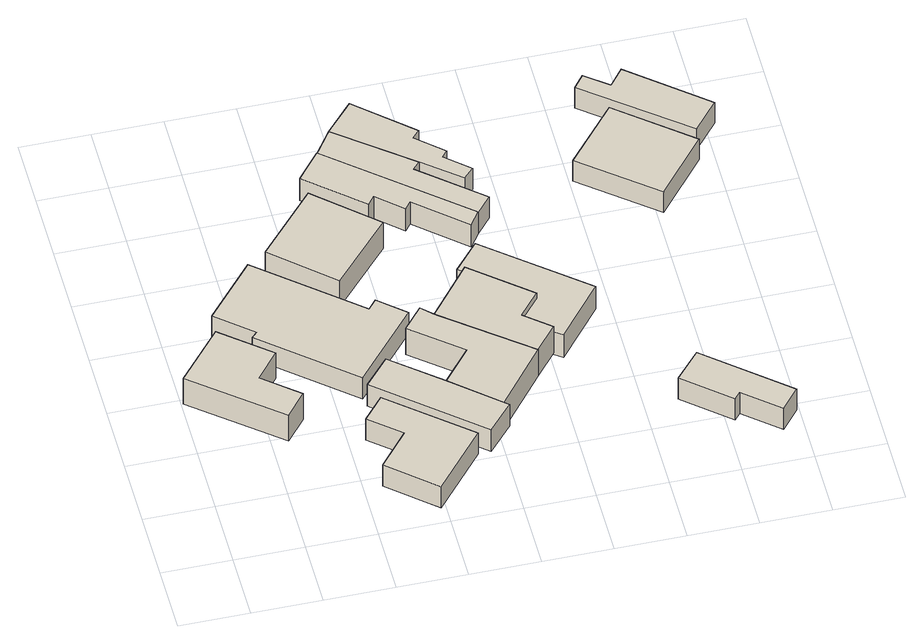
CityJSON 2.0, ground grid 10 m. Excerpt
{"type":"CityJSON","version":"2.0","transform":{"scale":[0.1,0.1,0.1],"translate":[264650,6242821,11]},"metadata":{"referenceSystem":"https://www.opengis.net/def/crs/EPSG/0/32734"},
"CityObjects":{
"building1":{"type":"Building","attributes":{"address":"25 Argyle Street Woodstock Cape Town","building":"house","building:levels":"1","footprint":{"type":"Polygon"},"plus_code":"CHXRX4XV+XJX","ground_height":13.49,"building_height":4.1,"roof_height":17.59},"geometry":[{"type":"Solid","lod":"1","boundaries":[[[[0,1,2,3]],[[1,4,5,2]],[[4,6,7,5]],[[6,8,9,7]],[[8,10,11,9]],[[10,0,3,11]],[[3,2,5,7,9,11]],[[10,8,6,4,1,0]]]]}]},
"building2":{"type":"Building","attributes":{"address":"23 Argyle Street Woodstock Cape Town","building":"house","building:levels":"1","footprint":{"type":"Polygon"},"plus_code":"CJXGXVX6+XPX","ground_height":12.63,"building_height":4.1,"roof_height":16.73},"geometry":[{"type":"Solid","lod":"1","boundaries":[[[[12,13,14,15]],[[13,16,17,14]],[[16,18,19,17]],[[18,20,21,19]],[[20,22,23,21]],[[22,24,25,23]],[[24,26,27,25]],[[26,12,15,27]],[[15,14,17,19,21,23,25,27]],[[26,24,22,20,18,16,13,12]]]]}]},
"building3":{"type":"Building","attributes":{"address":"28 Devon Street Woodstock Cape Town","building":"house","building:levels":"1","footprint":{"type":"Polygon"},"plus_code":"CJXXXWXC+X5R","ground_height":13.52,"building_height":4.1,"roof_height":17.62},"geometry":[{"type":"Solid","lod":"1","boundaries":[[[[28,29,30,31]],[[29,32,33,30]],[[32,34,35,33]],[[34,36,37,35]],[[36,38,39,37]],[[38,28,31,39]],[[31,30,33,35,37,39]],[[38,36,34,32,29,28]]]]}]},
"building4":{"type":"Building","attributes":{"address":"26A Devon Street Woodstock Cape Town","building":"house","building:levels":"1","footprint":{"type":"Polygon"},"plus_code":"CMX5X6X5+XMX","ground_height":13.56,"building_height":4.1,"roof_height":17.66},"geometry":[{"type":"Solid","lod":"1","boundaries":[[[[40,41,42,43]],[[41,44,45,42]],[[44,46,47,45]],[[46,48,49,47]],[[48,50,51,49]],[[50,40,43,51]],[[43,42,45,47,49,51]],[[50,48,46,44,41,40]]]]}]},
"building5":{"type":"Building","attributes":{"address":"21 Argyle Street Woodstock Cape Town","building":"house","building:levels":"1","footprint":{"type":"Polygon"},"plus_code":"CJXPXHXQ+X6X","ground_height":12.63,"building_height":4.1,"roof_height":16.73},"geometry":[{"type":"Solid","lod":"1","boundaries":[[[[52,53,54,55]],[[53,56,57,54]],[[56,58,59,57]],[[58,52,55,59]],[[55,54,57,59]],[[58,56,53,52]]]]}]},
"building6":{"type":"Building","attributes":{"address":"26 Devon Street Woodstock Cape Town","building":"house","building:levels":"1","footprint":{"type":"Polygon"},"plus_code":"CMXHXGXR+XJR","ground_height":13.56,"building_height":4.1,"roof_height":17.66},"geometry":[{"type":"Solid","lod":"1","boundaries":[[[[60,61,62,63]],[[61,64,65,62]],[[64,66,67,65]],[[66,68,69,67]],[[68,70,42,69]],[[70,71,43,42]],[[71,60,63,43]],[[63,62,65,67,69,42,43]],[[71,70,68,66,64,61,60]]]]}]},
"building7":{"type":"Building","attributes":{"address":"24 Devon Street Woodstock Cape Town","building":"house","building:levels":"1","footprint":{"type":"Polygon"},"plus_code":"CMXJXGX8+X8V","ground_height":13.56,"building_height":4.1,"roof_height":17.66},"geometry":[{"type":"Solid","lod":"1","boundaries":[[[[60,72,73,63]],[[72,74,75,76,73]],[[74,77,78,79,76,75]],[[77,80,81,82,79,78]],[[80,61,83,62,82,81]],[[61,60,63,62,83]],[[63,73,76,79,82,62]],[[61,80,77,74,72,60]]]]}]},
"building8":{"type":"Building","attributes":{"address":"19 Argyle Street Woodstock Cape Town","building":"house","building:levels":"1","footprint":{"type":"Polygon"},"plus_code":"CMX3XFX3+XGX","ground_height":11.63,"building_height":4.1,"roof_height":15.73},"geometry":[{"type":"Solid","lod":"1","boundaries":[[[[84,85,86,87,88]],[[85,89,90,86]],[[89,91,92,90]],[[91,93,94,92]],[[93,95,96,94]],[[95,97,98,96]],[[97,99,100,101,98]],[[99,84,88,87,101,100]],[[87,86,90,92,94,96,98,101]],[[99,97,95,93,91,89,85,84]]]]}]},
"building9":{"type":"Building","attributes":{"address":"17 Argyle Street Woodstock Cape Town","building":"house","building:levels":"1","footprint":{"type":"Polygon"},"plus_code":"CMXHX5XC+X4W","ground_height":11.39,"building_height":4.1,"roof_height":15.49},"geometry":[{"type":"Solid","lod":"1","boundaries":[[[[84,99,100,88]],[[99,102,103,100]],[[102,104,105,103]],[[104,106,107,105]],[[106,108,109,107]],[[108,84,88,109]],[[88,100,103,105,107,109]],[[108,106,104,102,99,84]]]]}]},
"building10":{"type":"Building","attributes":{"address":"15 Argyle Street Woodstock Cape Town","building":"house","building:levels":"1","footprint":{"type":"Polygon"},"plus_code":"CMXFXPX7+X4V","ground_height":11.39,"building_height":4.1,"roof_height":15.49},"geometry":[{"type":"Solid","lod":"1","boundaries":[[[[108,106,107,109]],[[106,110,111,107]],[[110,112,113,111]],[[112,114,115,113]],[[114,116,117,115]],[[116,118,119,117]],[[118,120,121,119]],[[120,122,123,121]],[[122,108,109,123]],[[109,107,111,113,115,117,119,121,123]],[[122,120,118,116,114,112,110,106,108]]]]}]},
"building11":{"type":"Building","attributes":{"address":"22 Devon Street Woodstock Cape Town","building":"house","building:levels":"1","footprint":{"type":"Polygon"},"plus_code":"CMXXXFXX+XQV","ground_height":12.6,"building_height":4.1,"roof_height":16.7},"geometry":[{"type":"Solid","lod":"1","boundaries":[[[[124,125,126,127]],[[125,128,129,126]],[[128,130,131,129]],[[130,132,133,131]],[[132,134,81,133]],[[134,135,78,81]],[[135,136,75,78]],[[136,124,127,75]],[[127,126,129,131,133,81,78,75]],[[136,135,134,132,130,128,125,124]]]]}]},
"building12":{"type":"Building","attributes":{"address":"41 Devon Street Woodstock Cape Town","building":"house","building:levels":"1","footprint":{"type":"Polygon"},"plus_code":"CQX3X3X7+X2X","ground_height":13.13,"building_height":4.1,"roof_height":17.23},"geometry":[{"type":"Solid","lod":"1","boundaries":[[[[137,138,139,140]],[[138,141,142,139]],[[141,143,144,142]],[[143,145,146,144]],[[145,147,148,146]],[[147,137,140,148]],[[140,139,142,144,146,148]],[[147,145,143,141,138,137]]]]}]},
"building13":{"type":"Building","attributes":{"address":"18 Devon Street Woodstock Cape Town","building":"house","building:levels":"1","footprint":{"type":"Polygon"},"plus_code":"CPXXX5X5+XMW","ground_height":11.15,"building_height":4.1,"roof_height":15.25},"geometry":[{"type":"Solid","lod":"1","boundaries":[[[[149,150,151,152]],[[150,153,154,151]],[[153,155,156,154]],[[155,149,152,156]],[[152,151,154,156]],[[155,153,150,149]]]]}]},
"building14":{"type":"Building","attributes":{"address":"16 Devon Street Woodstock Cape Town","building":"house","building:levels":"1","footprint":{"type":"Polygon"},"plus_code":"CQX5X5XF+XRW","ground_height":11.15,"building_height":4.1,"roof_height":15.25},"geometry":[{"type":"Solid","lod":"1","boundaries":[[[[157,158,159,160]],[[158,161,162,159]],[[161,163,164,162]],[[163,165,166,164]],[[165,167,168,166]],[[167,157,160,168]],[[160,159,162,164,166,168]],[[167,165,163,161,158,157]]]]}]}
},
"vertices":[
[0,280,16],[121,181,16],[121,181,66],[0,280,66],[149,215,16],[149,215,66],[99,257,16],[99,257,66],[131,296,16],[131,296,66],[62,353,16],[62,353,66],
[135,470,16],[66,390,16],[66,390,57],[135,470,57],[117,347,16],[117,347,57],[109,339,16],[109,339,57],[235,232,16],[235,232,57],[323,334,16],[323,334,57],[285,367,16],[285,367,57],[273,353,16],[273,353,57],
[359,90,25],[248,184,25],[248,184,66],[359,90,66],[219,150,25],[219,150,66],[263,113,25],[263,113,66],[221,63,25],[221,63,66],[288,6,25],[288,6,66],
[406,135,25],[340,192,25],[340,192,67],[406,135,67],[271,250,25],[271,250,67],[236,210,25],[236,210,67],[377,90,25],[377,90,67],[412,130,25],[412,130,67],
[244,578,6],[163,487,6],[163,487,57],[244,578,57],[247,412,6],[247,412,57],[329,502,6],[329,502,57],
[473,218,16],[353,314,16],[353,314,67],[473,218,67],[337,330,16],[337,330,67],[310,298,16],[310,298,67],[380,240,16],[380,240,67],[340,192,16],[406,135,16],
[503,254,16],[503,254,67],[466,285,16],[466,285,57],[466,285,67],[495,319,16],[495,319,57],[495,319,67],[413,388,16],[413,388,57],[413,388,67],[353,314,57],
[275,656,4],[242,616,4],[242,616,47],[275,656,47],[275,656,45],[320,548,4],[320,548,47],[330,560,4],[330,560,47],[366,528,4],[366,528,47],[375,539,4],[375,539,47],[444,479,4],[444,479,47],[459,500,4],[459,500,45],[459,500,47],
[480,525,4],[480,525,45],[394,598,4],[394,598,45],[404,609,4],[404,609,45],[300,692,4],[300,692,45],
[456,566,4],[456,566,45],[471,581,4],[471,581,45],[437,611,4],[437,611,45],[445,620,4],[445,620,45],[407,654,4],[407,654,45],[417,665,4],[417,665,45],[339,735,4],[339,735,45],
[503,254,13],[514,245,13],[514,245,57],[503,254,57],[577,321,13],[577,321,57],[439,436,13],[439,436,57],[404,395,13],[404,395,57],[413,388,13],[495,319,13],[466,285,13],
[643,128,21],[708,73,21],[708,73,62],[643,128,62],[717,83,21],[717,83,62],[767,41,21],[767,41,62],[792,71,21],[792,71,62],[678,168,21],[678,168,62],
[778,564,2],[675,649,2],[675,649,42],[778,564,42],[605,566,2],[605,566,42],[709,481,2],[709,481,42],
[707,713,2],[687,688,2],[687,688,42],[707,713,42],[654,714,2],[654,714,42],[639,695,2],[639,695,42],[779,583,2],[779,583,42],[814,624,2],[814,624,42]
]}
